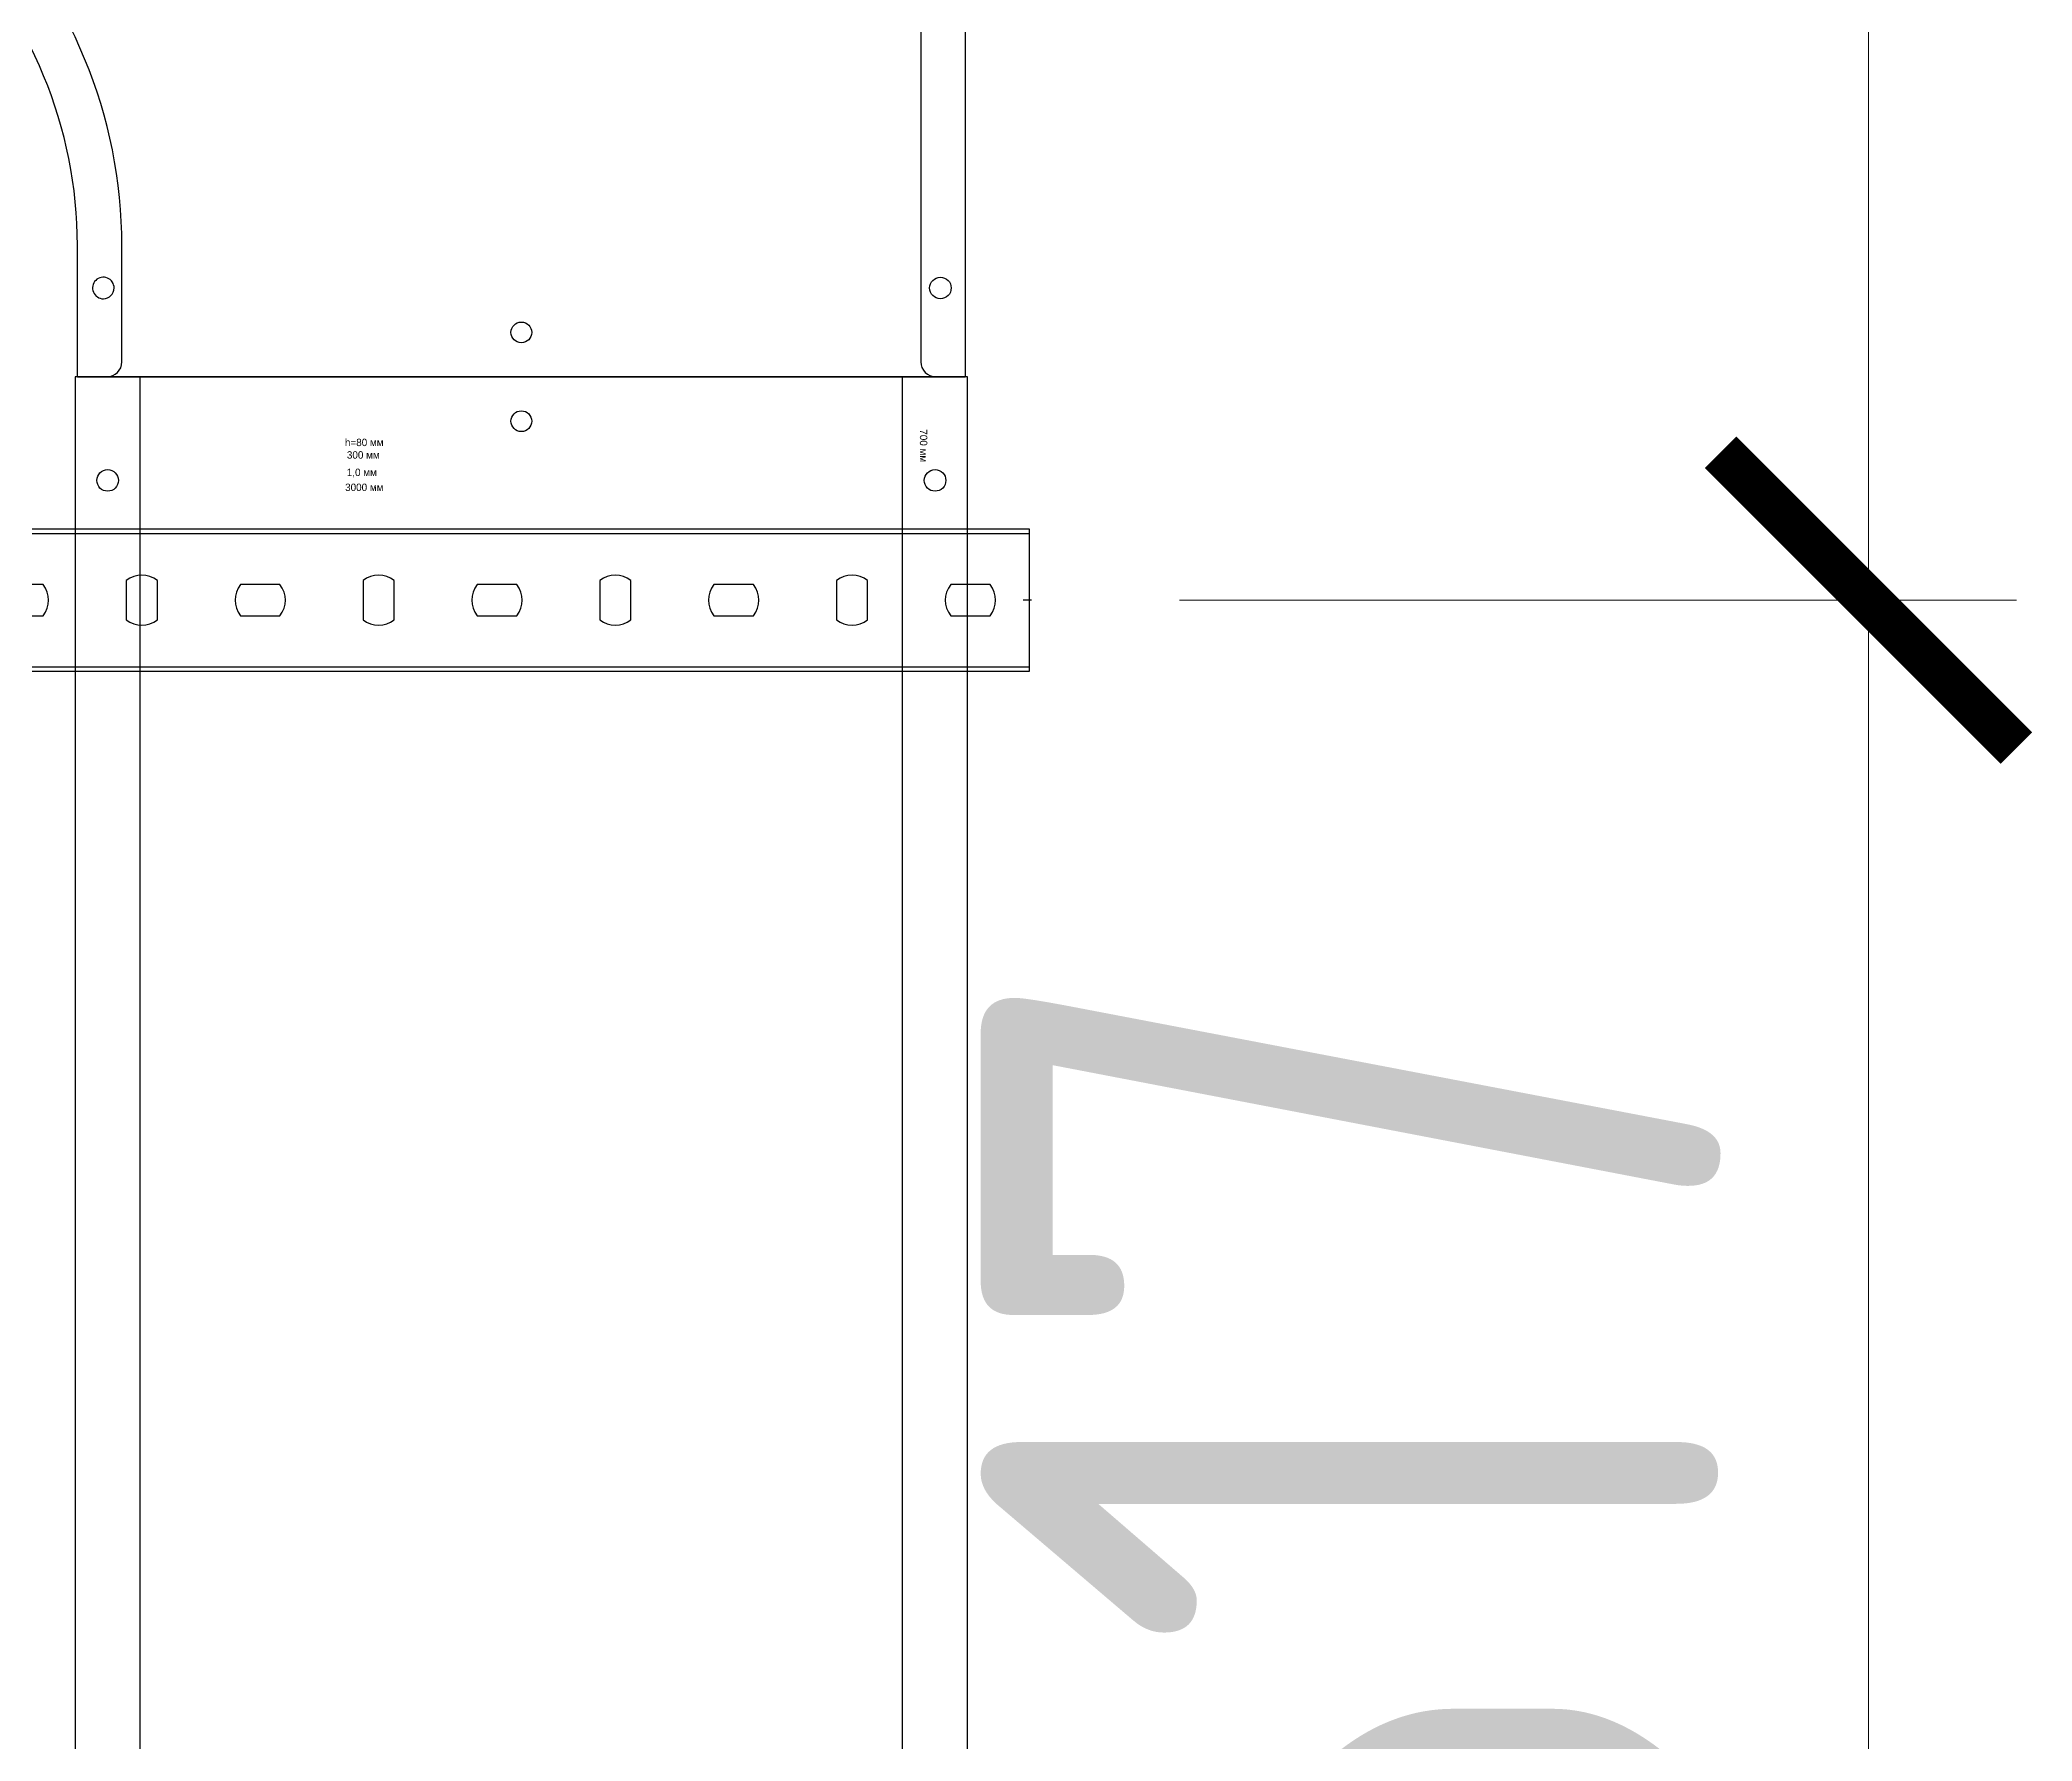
# Model space of a CAD drawing. Header units: millimetres. Extents: x -42533 to 645315, y 3457 to 82611.
# Drawn here: x 27475 to 28148, y 53955 to 54530 of the extents above; entities that cross this region are included whole.
import ezdxf
from ezdxf.enums import TextEntityAlignment as Align

# ---------------------------------------------------------------- set-up
doc = ezdxf.new("R2018")
doc.units = ezdxf.units.MM
for name, color, linetype in [('00_00_потолок_Панели из стали', 7, 'Continuous'), ('ЭОМ_Лотки авар.', 1, 'Continuous'), ('ЭОМ_Лотки рабочие', 5, 'Continuous')]:
    doc.layers.add(name, color=color, linetype=linetype)
doc.styles.get("Standard").update_dxf_attribs({"font": 'arial.ttf'})
doc.styles.add('М2', font='isocpeur.ttf', dxfattribs={"width": 0.8})
doc.dimstyles.new('М2-100', dxfattribs={"dimtxt": 250, "dimasz": 100, "dimexe": 50, "dimexo": 50, "dimgap": 50, "dimtad": 1, "dimdec": 0, "dimzin": 1, "dimtxsty": 'М2', "dimblk": 'ARCHTICK', "dimcen": 2.5, "dimdle": 50, "dimclre": 256, "dimclrt": 256, "dimadec": 0, "dimazin": 0, "dimtfac": 1, "dimtdec": 0, "dimtix": 1, "dimtmove": 1, "dimatfit": 3, "dimldrblk": 'NONE', "dimfxl": 1, "dimtolj": 1, "dimlwd": 9, "dimlwe": 9, "dimarcsym": 1})

# ---------------------------------------------------------------- blocks, each defined once
blk = doc.blocks.new('*U336')
at = {"color": 0, "linetype": 'ByBlock', "lineweight": -2}
for p, q in [((-150, 300), (-150, 344.3)), ((150, 344.3), (-150, 344.3)), ((150, 344.3), (150, 300)), ((-135, 300), (-135, 339.3)), ((135, 339.3), (135, 300)), ((-344.3, 150), (-300, 150)), ((-344.3, 150), (-344.3, -150)), ((300, 150), (344.3, 150)), ((344.3, -150), (344.3, 150)), ((-339.3, 135), (-300, 135)), ((300, 135), (339.3, 135)), ((339.3, -135), (-339.3, -135)), ((344.3, -150), (-344.3, -150))]:
    blk.add_line(p, q, dxfattribs=at)
for centre, radius in [((0, 329.3), 3.5), ((-329.3, 0), 3.5), ((329.3, 0), 3.5), ((-314.3, -141.6), 3.65), ((314.3, -141.6), 3.65)]:
    blk.add_circle(centre, radius, dxfattribs=at)
for centre, radius, start, end in [((-140, 339.3), 5, 0, 90), ((140, 339.3), 5, 90, 180), ((-141.25, 314.3), 3.65, 0, 180), ((141.25, 314.3), 3.65, 90, 180), ((141.25, 314.3), 3.65, 180, 90), ((-141.25, 314.3), 3.65, 180, 0), ((-300, 300), 150, 270, 0), ((-300, 300), 165, 270, 0), ((300, 300), 165, 180, 270), ((300, 300), 150, 180, 270), ((-314.3, 141.25), 3.65, 270, 180), ((314.3, 141.25), 3.65, 90, 270), ((314.3, 141.25), 3.65, 270, 90), ((-339.3, 140), 5, 180, 270), ((-314.3, 141.25), 3.65, 180, 270), ((339.3, 140), 5, 270, 0), ((-339.3, -140), 5, 90, 180), ((339.3, -140), 5, 0, 90)]:
    blk.add_arc(centre, radius, start, end, dxfattribs=at)
at = {"color": 0, "linetype": 'ByBlock', "lineweight": -2, "flags": 9}
for tag, p in [('НАИМЕНОВАНИЕ', (-28.08, -14.69)), ('АРТИКУЛ', (-27.92, -18.72)), ('ПРИМЕЧАНИЕ', (-27.44, -22.91))]:
    blk.add_attdef(tag, p, '', height=2.5, dxfattribs=at)
at = {"color": 0, "linetype": 'ByBlock', "lineweight": -2, "flags": 104}
for tag, p in [('ВЫСОТА', (-27.38, -28.78)), ('ШИРИНА', (-27.38, -37.51)), ('ТОЛЩИНА', (-27.74, -46.84))]:
    blk.add_attdef(tag, text='', height=2.5, dxfattribs=at).set_placement(p, align=Align.TOP_LEFT)
blk = doc.blocks.new('*U45')
at = {"color": 0, "linetype": 'ByBlock', "lineweight": -2}
for points in [[(24, -700), (24, 0), (-24, 0), (-24, -700)], [(-22.5, -700), (-22.5, 0)], [(22.5, -700), (22.5, 0)]]:
    blk.add_lwpolyline(points, dxfattribs=at)
at = {"color": 254, "transparency": 33554483}
blk.add_lwpolyline([(0, 0.66), (0, -2.16)], dxfattribs=at)
at = {"color": 0, "linetype": 'ByBlock', "lineweight": -2}
for points in [[(-5.25, -13.32), (-5.25, -26.68, 0.345739), (5.25, -26.68), (5.25, -13.32, 0.345739)], [(-6.68, -54.75, 0.345739), (-6.68, -65.25), (6.68, -65.25, 0.345739), (6.68, -54.75)], [(-5.25, -93.32), (-5.25, -106.68, 0.345739), (5.25, -106.68), (5.25, -93.32, 0.345739)], [(-6.68, -134.75, 0.345739), (-6.68, -145.25), (6.68, -145.25, 0.345739), (6.68, -134.75)], [(-5.25, -173.32), (-5.25, -186.68, 0.345739), (5.25, -186.68), (5.25, -173.32, 0.345739)], [(-6.68, -214.75, 0.345739), (-6.68, -225.25), (6.68, -225.25, 0.345739), (6.68, -214.75)], [(-5.25, -253.32), (-5.25, -266.68, 0.345739), (5.25, -266.68), (5.25, -253.32, 0.345739)], [(-6.68, -294.75, 0.345739), (-6.68, -305.25), (6.68, -305.25, 0.345739), (6.68, -294.75)], [(-5.25, -333.32), (-5.25, -346.68, 0.345739), (5.25, -346.68), (5.25, -333.32, 0.345739)]]:
    blk.add_lwpolyline(points, format="xyb", close=True, dxfattribs=at)
at = {"flags": 9}
for tag, p in [('НАИМЕНОВАНИЕ', (-58.16, -19.4)), ('АРТИКУЛ', (-58.87, -24.46)), ('ПРИМЕЧАНИЕ', (-58.33, -30.8))]:
    blk.add_attdef(tag, p, '', height=2.5, dxfattribs=at)
at = {"lineweight": 30, "flags": 104}
blk.add_attdef('ДЛИНА', text='', height=2.5, dxfattribs=at).set_placement((-57.72, -34.59), align=Align.TOP_LEFT)
blk = doc.blocks.new('_ArchTick')
at = {"color": 0, "linetype": 'ByBlock', "lineweight": 70, "const_width": 0.15}
blk.add_lwpolyline([(-0.5, -0.5), (0.5, 0.5)], dxfattribs=at)
blk = doc.blocks.new('*D635')
at = {"layer": '00_00_потолок_Панели из стали', "color": 0, "lineweight": 9, "transparency": 16777216}
blk.add_line((28092.95, 55910.14), (28092.95, 54290.74), dxfattribs=at)
at = {"layer": '00_00_потолок_Панели из стали', "lineweight": 9, "transparency": 16777216}
for p, q in [((27860.16, 55860.14), (28142.95, 55860.14)), ((27860.16, 54340.74), (28142.95, 54340.74))]:
    blk.add_line(p, q, dxfattribs=at)
at = {"layer": 'Defpoints', "color": 0, "transparency": 16777216}
for p in [(27810.16, 55860.14), (27810.16, 54340.74), (28092.95, 54340.74)]:
    blk.add_point(p, dxfattribs=at)
at = {"layer": '00_00_потолок_Панели из стали', "color": 0, "lineweight": 9, "transparency": 16777216, "xscale": 100, "yscale": 100, "zscale": 100}
for p, rotation in [((28092.95, 55860.14), 90), ((28092.95, 54340.74), 270)]:
    blk.add_blockref('_ArchTick', p, dxfattribs=dict(at, rotation=rotation))
at = {"layer": '00_00_потолок_Панели из стали', "transparency": 16777216, "insert": (27917.95, 55100.44), "char_height": 250, "attachment_point": 5, "rotation": 90, "style": 'М2'}
blk.add_mtext('\\A1;1519', dxfattribs=at)
blk = doc.blocks.new('_None')
blk = doc.blocks.new('*D636')
at = {"layer": '00_00_потолок_Панели из стали', "color": 0, "lineweight": 9, "transparency": 16777216}
blk.add_line((28092.95, 54390.74), (28092.95, 53674.11), dxfattribs=at)
at = {"layer": '00_00_потолок_Панели из стали', "lineweight": 9, "transparency": 16777216}
for p, q in [((27860.16, 54340.74), (28142.95, 54340.74)), ((27859.49, 53724.11), (28142.95, 53724.11))]:
    blk.add_line(p, q, dxfattribs=at)
at = {"layer": 'Defpoints', "color": 0, "transparency": 16777216}
for p in [(27810.16, 54340.74), (27809.49, 53724.11), (28092.95, 53724.11)]:
    blk.add_point(p, dxfattribs=at)
at = {"layer": '00_00_потолок_Панели из стали', "color": 0, "lineweight": 9, "transparency": 16777216, "xscale": 100, "yscale": 100, "zscale": 100}
for p, rotation in [((28092.95, 54340.74), 90), ((28092.95, 53724.11), 270)]:
    blk.add_blockref('_ArchTick', p, dxfattribs=dict(at, rotation=rotation))
at = {"layer": '00_00_потолок_Панели из стали', "transparency": 16777216, "insert": (27917.95, 54032.43), "char_height": 250, "attachment_point": 5, "rotation": 90, "style": 'М2'}
blk.add_mtext('\\A1;617', dxfattribs=at)
blk = doc.blocks.new('*U340')
at = {"color": 0, "linetype": 'Continuous', "lineweight": 25}
for p, q in [((-128.8, -1610.47), (-128.8, 0)), ((128.8, -1610.47), (128.8, 0))]:
    blk.add_line(p, q, dxfattribs=at)
blk.add_lwpolyline([(150.8, -1610.47), (150.8, 0), (-150.8, 0), (-150.8, -1610.47)], close=True, dxfattribs=at)
at = {"color": 0, "linetype": 'ByBlock', "lineweight": -2}
blk.add_circle((0, -15), 3.5, dxfattribs=at)
at = {"color": 0, "linetype": 'Continuous', "lineweight": 25}
for centre, radius in [((0, -15), 3.5), ((-139.8, -35), 3.65), ((139.8, -35), 3.65)]:
    blk.add_circle(centre, radius, dxfattribs=at)
at = {"color": 0, "flags": 9}
for tag, p in [('АРТИКУЛ', (-59.7, -11.85)), ('НАИМЕНОВАНИЕ', (-59.12, -7.02)), ('ПРИМЕЧАНИЕ', (-58.82, -17.26))]:
    blk.add_attdef(tag, text='', height=2.5, dxfattribs=at).set_placement(p, align=Align.TOP_LEFT)
at = {"color": 0, "lineweight": 30, "flags": 104}
for tag, p in [('ВЫСОТА', (-59.61, -20.92)), ('ШИРИНА', (-58.94, -25.15)), ('ТОЛЩИНА', (-58.99, -31.04)), ('ДЛИНА', (-59.54, -36.09))]:
    blk.add_attdef(tag, text='', height=2.5, dxfattribs=at).set_placement(p, align=Align.TOP_LEFT)

msp = doc.modelspace()

# ---------------------------------------------------------------- linework, layer by layer
at = {"layer": 'ЭОМ_Лотки рабочие', "color": 7, "lineweight": 30}
msp.add_circle((26748.33, 55062.06), 777.93, dxfattribs=at)

# ---------------------------------------------------------------- block references
at = {"layer": 'ЭОМ_Лотки авар.', "color": 1}
ref = msp.add_blockref('*U336', (27637.73, 54760.5), dxfattribs=dict(at, rotation=89.99999999999999))
lines = msp.add_mtext('h=80 мм', dxfattribs={"layer": '0', "color": 0, "linetype": 'ByBlock', "lineweight": -2, "insert": (27666.51, 54733.12), "char_height": 2.5, "attachment_point": 1, "rotation": 90})
ref.add_attrib('ВЫСОТА', '', (27666.51, 54733.12), dxfattribs={"flags": 2}).embed_mtext(lines)
lines = msp.add_mtext('300 мм', dxfattribs={"layer": '0', "color": 0, "linetype": 'ByBlock', "lineweight": -2, "insert": (27675.24, 54733.12), "char_height": 2.5, "attachment_point": 1, "rotation": 90})
ref.add_attrib('ШИРИНА', '', (27675.24, 54733.12), dxfattribs={"flags": 2}).embed_mtext(lines)
lines = msp.add_mtext('1,5 мм', dxfattribs={"layer": '0', "color": 0, "linetype": 'ByBlock', "lineweight": -2, "insert": (27684.56, 54732.76), "char_height": 2.5, "attachment_point": 1, "rotation": 90})
ref.add_attrib('ТОЛЩИНА', '', (27684.56, 54732.76), dxfattribs={"flags": 2}).embed_mtext(lines)
ref = msp.add_blockref('*U340', (27637.73, 54416.2), dxfattribs=at)
lines = msp.add_mtext('3000 мм', dxfattribs={"layer": '0', "color": 0, "insert": (27578.18, 54380.11), "char_height": 2.5, "attachment_point": 1})
ref.add_attrib('ДЛИНА', '', (27578.18, 54380.11), dxfattribs={"flags": 64}).embed_mtext(lines)
lines = msp.add_mtext('1,0 мм', dxfattribs={"layer": '0', "color": 0, "insert": (27578.74, 54385.16), "char_height": 2.5, "attachment_point": 1})
ref.add_attrib('ТОЛЩИНА', '', (27578.74, 54385.16), dxfattribs={"flags": 64}).embed_mtext(lines)
lines = msp.add_mtext('h=80 мм', dxfattribs={"layer": '0', "color": 0, "insert": (27578.12, 54395.28), "char_height": 2.5, "attachment_point": 1})
ref.add_attrib('ВЫСОТА', '', (27578.12, 54395.28), dxfattribs={"flags": 64}).embed_mtext(lines)
lines = msp.add_mtext('300 мм', dxfattribs={"layer": '0', "color": 0, "insert": (27578.78, 54391.05), "char_height": 2.5, "attachment_point": 1})
ref.add_attrib('ШИРИНА', '', (27578.78, 54391.05), dxfattribs={"flags": 64}).embed_mtext(lines)
at = {"layer": 'ЭОМ_Лотки рабочие'}
ref = msp.add_blockref('*U45', (27809.49, 54340.74), dxfattribs=dict(at, rotation=270))
lines = msp.add_mtext('700 мм', dxfattribs={"layer": '0', "insert": (27774.9, 54398.46), "char_height": 2.5, "attachment_point": 1, "rotation": 270})
ref.add_attrib('ДЛИНА', '', (27774.9, 54398.46), dxfattribs={"flags": 2}).embed_mtext(lines)

# ---------------------------------------------------------------- dimensions: what is measured, and where the dimension line sits
at = {"layer": '00_00_потолок_Панели из стали'}
for base, p1, p2, picture, middle in [((28092.95, 54340.74), (27810.16, 55860.14), (27810.16, 54340.74), '*D635', (27917.95, 55100.44)), ((28092.95, 53724.11), (27810.16, 54340.74), (27809.49, 53724.11), '*D636', (27917.95, 54032.43))]:
    dim = msp.add_linear_dim(base=base, p1=p1, p2=p2, angle=90, dimstyle='М2-100', dxfattribs=at)
    dim.commit()
    dim.dimension.update_dxf_attribs({"geometry": picture, "text_midpoint": middle})

doc.saveas('drawing.dxf')
